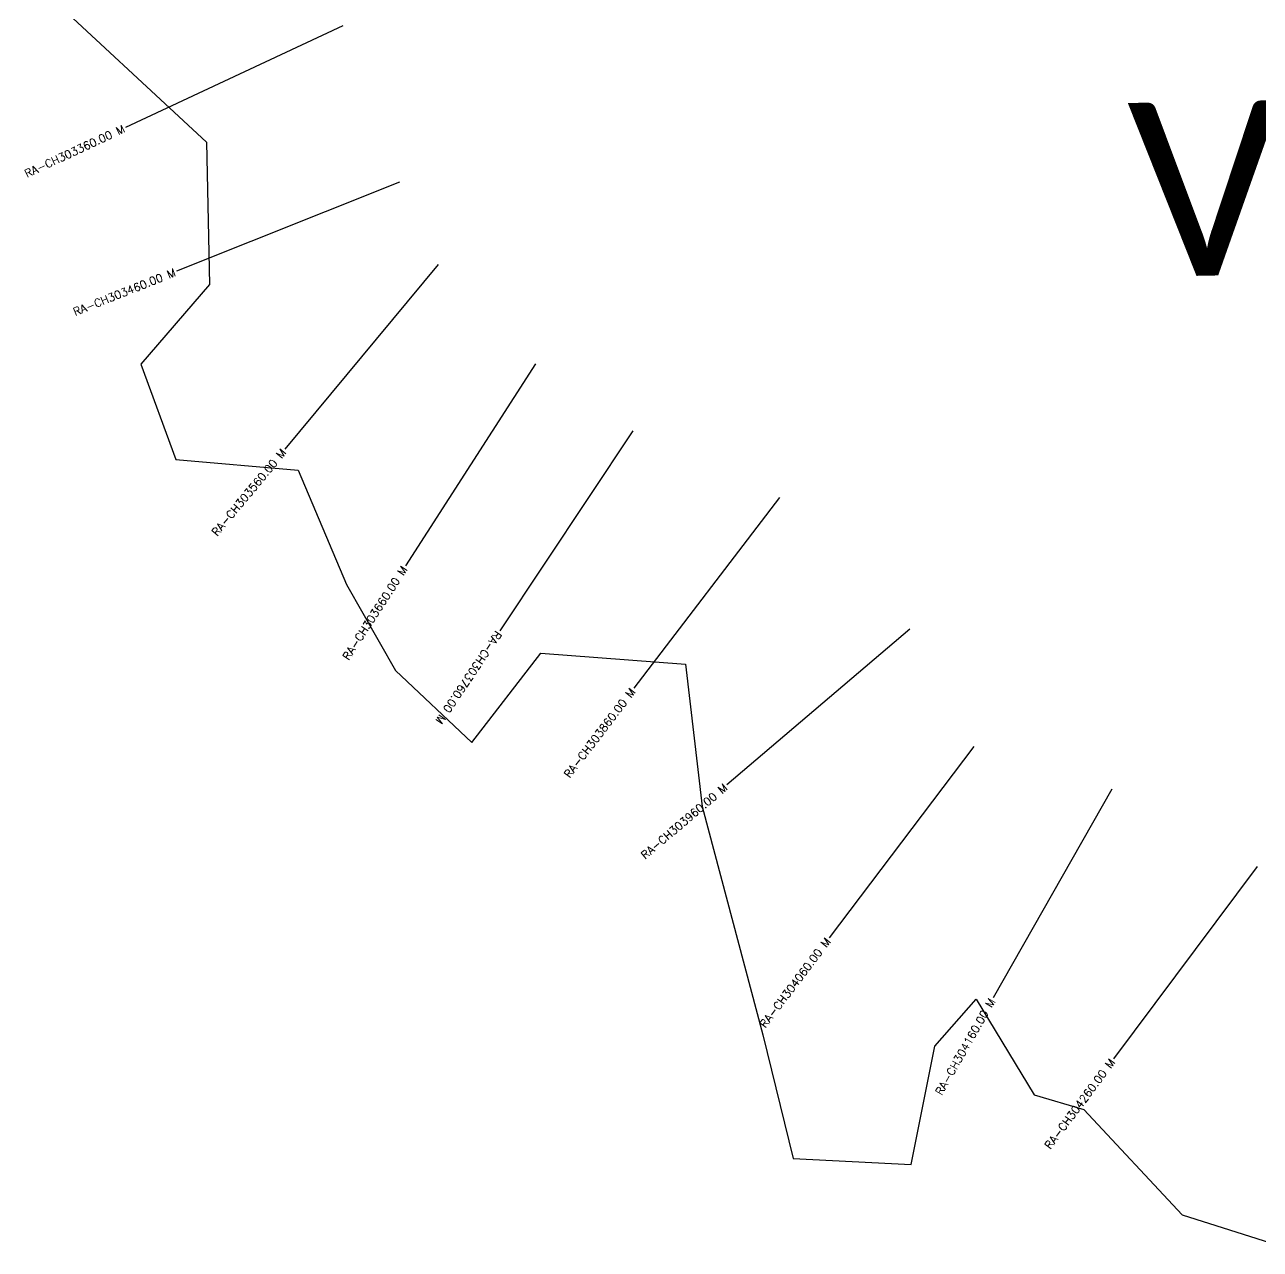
# Model space of a CAD drawing. Header units: metres. Extents: x 284660 to 287026, y 2012772 to 2015522.
# Drawn here: x 284884 to 285656, y 2013700 to 2014465 of the extents above; entities that cross this region are included whole.
import ezdxf
from ezdxf.enums import TextEntityAlignment as Align

# ---------------------------------------------------------------- set-up
doc = ezdxf.new("R2010")
doc.units = ezdxf.units.M
doc.header["$MEASUREMENT"] = 0
for name, color, linetype in [('CS', 134, 'Continuous'), ('CSMark', 6, 'Continuous'), ('VILLAGE BOUNDRY', 10, 'Continuous'), ('VILLAGE NAME', 250, 'Continuous')]:
    doc.layers.add(name, color=color, linetype=linetype)
doc.styles.get("Standard").update_dxf_attribs({"font": 'simplex.shx'})

msp = doc.modelspace()

# ---------------------------------------------------------------- linework, layer by layer
at = {"layer": 'CS'}
for p, q in [((285083.14, 2014464.46), (284947.23, 2014400.99)), ((285118.5, 2014366.76), (284979.18, 2014311.16)), ((285142.64, 2014315.47), (285046.79, 2014200.09)), ((285203.41, 2014253.28), (285122.11, 2014127.22)), ((285264.25, 2014211.41), (285181.05, 2014086.6)), ((285355.81, 2014169.89), (285264.77, 2014050.67)), ((285437.24, 2014087.58), (285323.01, 2013990.36)), ((285477.23, 2014014.42), (285386.76, 2013894.78)), ((285563.41, 2013987.76), (285489.23, 2013857.38)), ((285654.28, 2013939.36), (285564.44, 2013819.23))]:
    msp.add_line(p, q, dxfattribs=at)
at = {"layer": 'VILLAGE BOUNDRY'}
msp.add_lwpolyline([(284891.47, 2014490.73), (284997.92, 2014391.83), (284999.76, 2014302.97), (284956.76, 2014253.11), (284978.74, 2014193.64), (285055.08, 2014186.87), (285085.42, 2014115.47), (285115.95, 2014061.82), (285163.57, 2014016.88), (285206.64, 2014072.66), (285297.12, 2014065.74), (285307.46, 2013976.79), (285345.5, 2013834.23), (285364.46, 2013757.03), (285438, 2013753.25), (285452.97, 2013827.12), (285478.76, 2013856.44), (285514.89, 2013796.82), (285545.92, 2013787.59), (285607.46, 2013721.77), (285675.15, 2013700.29)], dxfattribs=at)

# ---------------------------------------------------------------- texts
at = {"layer": 'CSMark'}
for s, rotation, p in [('RA-CH303360.00 M', 25.03167, (284946.33, 2014400.57)), ('RA-CH303460.00 M', 21.75621, (284978.25, 2014310.79)), ('RA-CH303560.00 M', 50.28451, (285046.15, 2014199.32)), ('RA-CH303660.00 M', 57.17824, (285121.57, 2014126.38)), ('RA-CH303860.00 M', 52.63295, (285264.17, 2014049.88)), ('RA-CH303960.00 M', 40.39992, (285322.25, 2013989.71)), ('RA-CH304060.00 M', 52.90207, (285386.15, 2013893.98)), ('RA-CH304160.00 M', 60.361, (285488.73, 2013856.51)), ('RA-CH304260.00 M', 53.20917, (285563.84, 2013818.43))]:
    msp.add_text(s, height=5, rotation=rotation, dxfattribs=at).set_placement(p, align=Align.MIDDLE_RIGHT)
msp.add_text('RA-CH303760.00 M', height=5, rotation=236.31216, dxfattribs=at).set_placement((285180.5, 2014085.77), align=Align.MIDDLE_LEFT)
at = {"layer": 'VILLAGE NAME', "insert": (285572.94, 2014416.22), "char_height": 108.7483, "attachment_point": 1, "rotation": 1.10283}
msp.add_mtext_dynamic_manual_height_columns('{\\fCalibri|b0|i0|c0|p34;VELAS AGAR}', width=1124.4254, gutter_width=543.74, heights=[0], dxfattribs=at)

doc.saveas('drawing.dxf')
